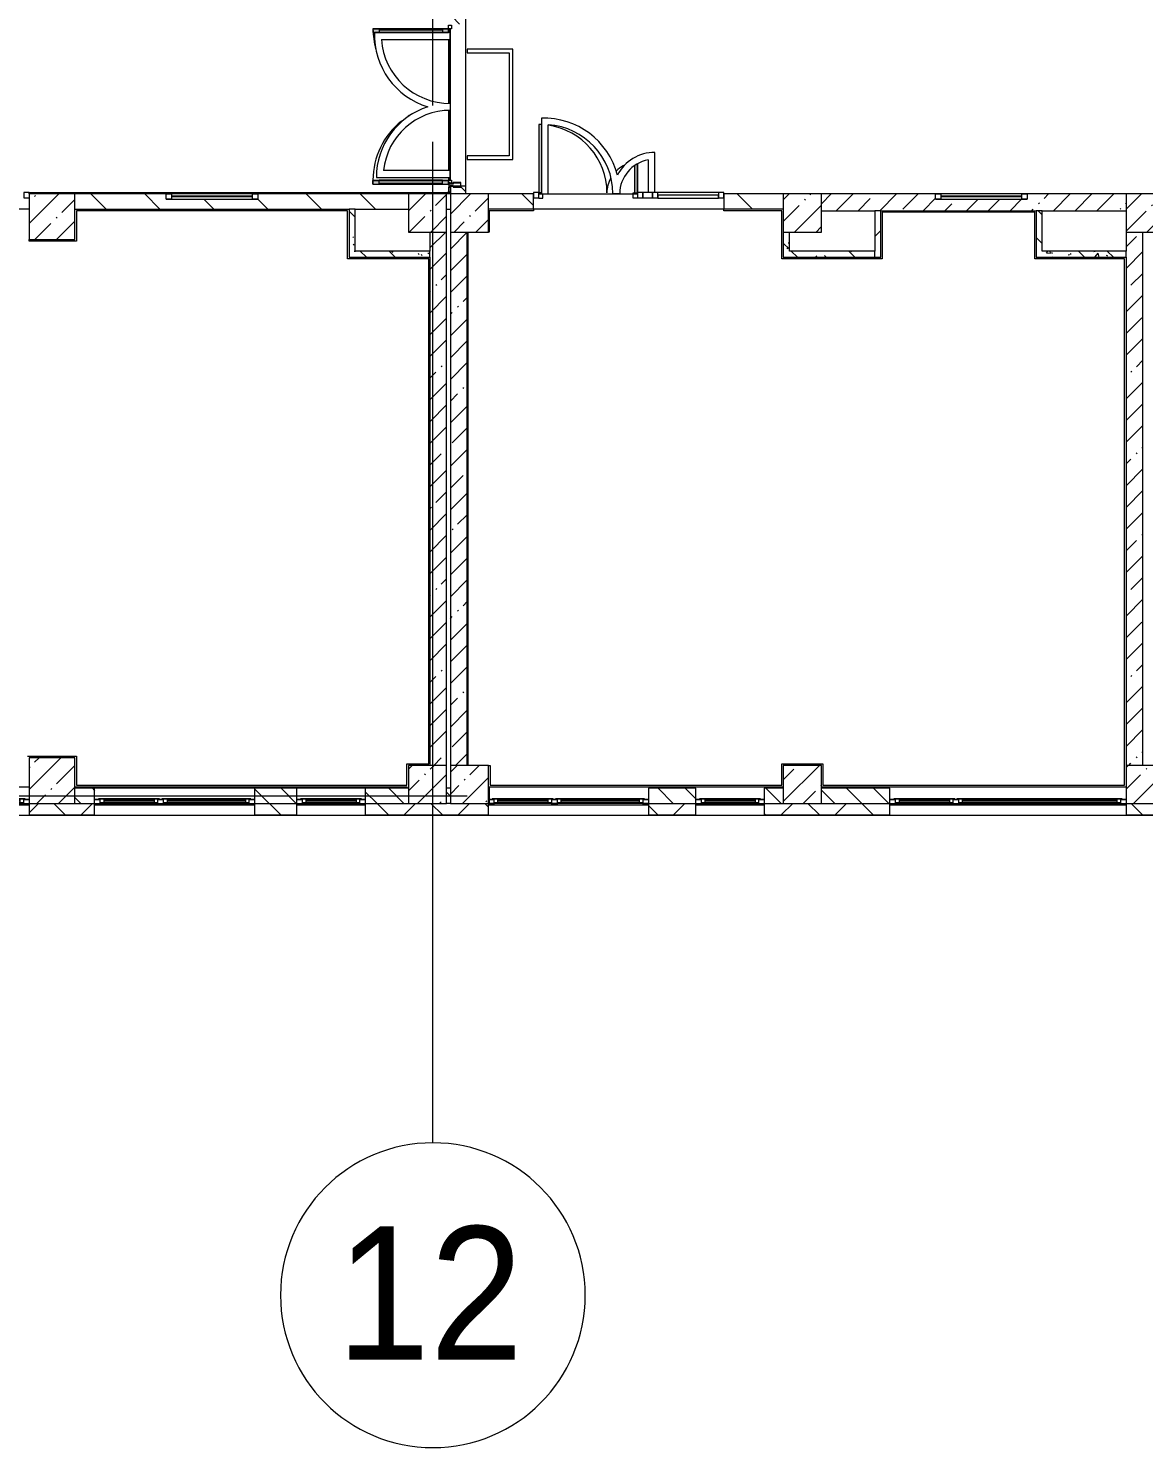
# Model space of a CAD drawing. Header units: millimetres. Extents: x 81382 to 274816, y -8553 to 29000.
# Drawn here: x 180806 to 195446, y -8553 to 10073 of the extents above; entities that cross this region are included whole.
import ezdxf

# ---------------------------------------------------------------- set-up
doc = ezdxf.new("R2010")
doc.units = ezdxf.units.MM
doc.linetypes.add('Осевая', pattern=[3175, 635, -476.25, 1587.5, -476.25])
for name, color, linetype, lineweight, true_color in [('A-DETL-GENF-3', 7, 'Continuous', 5, 0xaaaaaa), ('A-DETL-GENF-4', 7, 'Continuous', 5, 0xe2e2e2), ('A-DOOR-5', 7, 'Continuous', 5, 0xe2e2e2), ('A-DOOR-6', 7, 'Continuous', 5, 0xaaaaaa), ('A-FLOR-2', 7, 'Continuous', 5, 0xaaaaaa), ('I-WALL-4', 7, 'Continuous', 5, 0x787878)]:
    doc.layers.add(name, color=color, linetype=linetype, lineweight=lineweight, true_color=true_color)
for name, color, linetype, lineweight in [('A-GLAZ-3', 7, 'Continuous', 5), ('A-GLAZ-CURT-2', 7, 'Continuous', 5), ('A-GLAZ-CWMG-2', 7, 'Continuous', 5), ('A-WALL', 7, 'Continuous', 9), ('A-WALL-2', 7, 'Continuous', 5), ('I-WALL-2', 7, 'Continuous', 5), ('S-COLS-1', 7, 'Continuous', 5), ('Оси', 7, 'Continuous', 9), ('Оси-1', 7, 'Continuous', 20), ('Оси-2', 7, 'Осевая', 9)]:
    doc.layers.add(name, color=color, linetype=linetype, lineweight=lineweight)
doc.styles.add('Arial_1', font='arial.ttf', dxfattribs={"width": 0.9, "height": 1750})
pattern_1 = [(45, (147806.5, 0), (-285.123, 285.123), []), (45, (148091.6, 0), (-285.123, 285.123), [504.031, -100.806, 16.764, -84.042])]
pattern_2 = [(135, (147806.5, 0), (-377.171, -377.171), [533.4, -88.9, 17.78, -88.9]), (135, (147806.5, 376.94), (-377.171, -377.171), []), (50, (147806.5, 0), (637.6445, -55.7866), [66.675, -733.425]), (355, (147806.5, 0), (-123.349, 668.699), [53.34, -586.74]), (100.451, (147859.6, -4.65), (514.299, 612.908), [56.665, -623.315]), (46.184, (147806.5, 177.8), (948.776, -147.15), [100.012, -1100.137]), (96.636, (147885.6, 165.5), (830.909, 865.997), [84.998, -934.973]), (351.184, (147806.5, 177.8), (830.918, 865.988), [80.01, -880.11]), (21, (147895.4, 133.35), (530.6506, -357.928), [66.675, -733.425]), (326, (147895.4, 133.35), (216.308, 644.6585), [53.34, -586.74]), (71.451, (147939.6, 103.5), (746.9596, 286.724), [56.665, -623.315]), (37.5, (147806.5, 0), (10.8105, 295.9426), [16.764, -562.864, 16.764, -578.866, -588.962]), (37.5, (147806.5, 0), (10.8105, 295.9426), [-1175.258, 16.764, -572.198]), (7.5, (147806.5, 0), (233.8692, 350.6318), [16.764, -322.834, 16.764, -549.529, -224.472]), (7.5, (147806.5, 0), (233.8692, 350.6318), [-905.891, 16.764, -207.708]), (327.5, (147608.24, 0), (474.5678, -20.0513), [16.764, -205.486, 16.764, -676.656, -920.115]), (327.5, (147608.24, 0), (474.5678, -20.0513), [-915.67, 16.764, -903.351]), (317.5, (147519.34, 0), (518.452, 88.9934), [16.764, -272.161, 16.764, -443.738, -653.415]), (317.5, (147519.34, 0), (518.452, 88.9934), [-749.427, 16.764, -636.651])]
pattern_3 = [(135, (147806.5, 0), (-353.5534, -353.5534), [])]

# ---------------------------------------------------------------- blocks, each defined once
blk = doc.blocks.new('BSC_Колонна _Прямоугольная - 500х500-23286270-3_6_3_птичка')
at = {"layer": 'S-COLS-1'}
h = blk.add_hatch(dxfattribs=at)
h.set_pattern_fill('FP_42', color=256, style=0, pattern_type=2)
h.set_pattern_definition([(45, (-38790, -7650), (-285.123, 285.123), []), (45, (-38504.88, -7650), (-285.123, 285.123), [504.031, -100.806, 16.764, -84.042])])
h.paths.add_polyline_path([(-250, -250), (250, -250), (250, 250), (-250, 250), (-250, 143)])
for p, q in [((250, 250), (-250, 250)), ((-250, 250), (-250, -250)), ((250, -250), (250, 250)), ((-250, -250), (250, -250))]:
    blk.add_line(p, q, dxfattribs=at)
blk = doc.blocks.new('BSC_Колонна _Прямоугольная - 500х500-V15-3_6_3_птичка')
at = {"layer": 'S-COLS-1'}
h = blk.add_hatch(dxfattribs=at)
h.set_pattern_fill('FP_43', color=256, style=0, pattern_type=2)
h.set_pattern_definition([(45, (-43160, -7650), (-285.123, 285.123), []), (45, (-42874.88, -7650), (-285.123, 285.123), [504.031, -100.806, 16.764, -84.042])])
h.paths.add_polyline_path([(-250, -250), (250, -250), (250, 250), (-250, 250)])
for p, q in [((250, 250), (-250, 250)), ((-250, 250), (-250, -250)), ((250, -250), (250, 250)), ((-250, -250), (250, -250))]:
    blk.add_line(p, q, dxfattribs=at)
blk = doc.blocks.new('BSC_Колонна _Прямоугольная - 500х500-V16-3_6_3_птичка')
at = {"layer": 'S-COLS-1'}
h = blk.add_hatch(dxfattribs=at)
h.set_pattern_fill('FP_44', color=256, style=0, pattern_type=2)
h.set_pattern_definition([(45, (-47660, -7650), (-285.123, 285.123), []), (45, (-47374.88, -7650), (-285.123, 285.123), [504.031, -100.806, 16.764, -84.042])])
h.paths.add_polyline_path([(-250, -250), (250, -250), (250, 250), (-250, 250)])
for p, q in [((250, 250), (-250, 250)), ((-250, 250), (-250, -250)), ((250, -250), (250, 250)), ((-250, -250), (250, -250))]:
    blk.add_line(p, q, dxfattribs=at)
blk = doc.blocks.new('BSC_Колонна _Прямоугольная - 500х500-V21-3_6_3_птичка')
at = {"layer": 'S-COLS-1'}
h = blk.add_hatch(dxfattribs=at)
h.set_pattern_fill('FP_49', color=256, style=0, pattern_type=2)
h.set_pattern_definition([(45, (-38790, -150), (-285.123, 285.123), []), (45, (-38504.88, -150), (-285.123, 285.123), [504.031, -100.806, 16.764, -84.042])])
h.paths.add_polyline_path([(-250, -250), (250, -250), (250, 250), (-250, 250), (-250, -10)])
for p, q in [((250, 250), (-250, 250)), ((-250, 250), (-250, -250)), ((250, -250), (250, 250)), ((-250, -250), (250, -250))]:
    blk.add_line(p, q, dxfattribs=at)
blk = doc.blocks.new('BSC_Колонна _Прямоугольная - 500х500-V22-3_6_3_птичка')
at = {"layer": 'S-COLS-1'}
h = blk.add_hatch(dxfattribs=at)
h.set_pattern_fill('FP_50', color=256, style=0, pattern_type=2)
h.set_pattern_definition([(45, (-43160, -150), (-285.123, 285.123), []), (45, (-42874.88, -150), (-285.123, 285.123), [504.031, -100.806, 16.764, -84.042])])
h.paths.add_polyline_path([(-250, -250), (250, -250), (250, 250), (-250, 250), (-250, -10)])
for p, q in [((250, 250), (-250, 250)), ((-250, 250), (-250, -250)), ((250, -250), (250, 250)), ((-250, -250), (250, -250))]:
    blk.add_line(p, q, dxfattribs=at)
blk = doc.blocks.new('BSC_Колонна _Прямоугольная - 500х500-V23-3_6_3_птичка')
at = {"layer": 'S-COLS-1'}
h = blk.add_hatch(dxfattribs=at)
h.set_pattern_fill('FP_51', color=256, style=0, pattern_type=2)
h.set_pattern_definition([(45, (-47660, -150), (-285.123, 285.123), []), (45, (-47374.88, -150), (-285.123, 285.123), [504.031, -100.806, 16.764, -84.042])])
h.paths.add_polyline_path([(-250, -250), (250, -250), (250, 250), (-250, 250), (-250, -10)])
for p, q in [((250, 250), (-250, 250)), ((-250, 250), (-250, -250)), ((250, -250), (250, 250)), ((-250, -250), (250, -250))]:
    blk.add_line(p, q, dxfattribs=at)
blk = doc.blocks.new('BSC_Колонна _Прямоугольная - 600х600-V39-3_6_3_птичка')
at = {"layer": 'S-COLS-1'}
h = blk.add_hatch(dxfattribs=at)
h.set_pattern_fill('FP_74', color=256, style=0, pattern_type=2)
h.set_pattern_definition([(45, (-33310, -7600), (-285.123, 285.123), []), (45, (-33024.88, -7600), (-285.123, 285.123), [504.031, -100.806, 16.764, -84.042])])
h.paths.add_polyline_path([(-300, -300), (300, -300), (300, 300), (-300, 300), (-300, 193)])
for p, q in [((300, 300), (-300, 300)), ((-300, 300), (-300, -300)), ((300, -300), (300, 300)), ((-300, -300), (300, -300))]:
    blk.add_line(p, q, dxfattribs=at)
blk = doc.blocks.new('BSC_Колонна _Прямоугольная - 600х600-V40-3_6_3_птичка')
at = {"layer": 'S-COLS-1'}
h = blk.add_hatch(dxfattribs=at)
h.set_pattern_fill('FP_75', color=256, style=0, pattern_type=2)
h.set_pattern_definition([(45, (-33310, -200), (-285.123, 285.123), []), (45, (-33024.88, -200), (-285.123, 285.123), [504.031, -100.806, 16.764, -84.042])])
h.paths.add_polyline_path([(-300, -300), (300, -300), (300, 300), (-300, 300), (-300, -60)])
for p, q in [((300, 300), (-300, 300)), ((-300, 300), (-300, -300)), ((300, -300), (300, 300)), ((-300, -300), (300, -300))]:
    blk.add_line(p, q, dxfattribs=at)
blk = doc.blocks.new('120_Окно_СКБ_2Ст - 120_Окно_СКБ_2Ст 2100х2400 _мал створка справа_-22446225-3_6_3_птичка')
at = {"layer": 'A-GLAZ-3'}
for p, q in [((-1050, -127), (-1050, -57)), ((-1050, -57), (-980, -57)), ((1050, -57), (-1050, -57)), ((-980, -127), (-1050, -127)), ((-1050, -127), (-1000, -127)), ((-980, -127), (-1000, -127)), ((-1000, -127), (-1000, -137)), ((-1000, -137), (170, -137)), ((170, -137), (-1000, -137)), ((-980, -57), (-980, -127)), ((150, -87), (-980, -87)), ((-980, -87), (-980, -127)), ((-930, -137), (-930, -87)), ((-930, -107), (100, -107)), ((100, -117), (-930, -117)), ((100, -137), (100, -87)), ((150, -127), (150, -57)), ((150, -57), (220, -57)), ((150, -127), (150, -87)), ((220, -127), (150, -127)), ((170, -127), (150, -127)), ((170, -127), (200, -127)), ((170, -137), (170, -127)), ((220, -127), (200, -127)), ((200, -127), (200, -137)), ((200, -137), (1000, -137)), ((1000, -137), (200, -137)), ((220, -57), (220, -127)), ((980, -87), (220, -87)), ((220, -87), (220, -127)), ((270, -137), (270, -87)), ((270, -107), (930, -107)), ((930, -117), (270, -117)), ((930, -137), (930, -87)), ((980, -127), (980, -57)), ((980, -57), (1050, -57)), ((980, -127), (980, -87)), ((1050, -127), (980, -127)), ((1000, -127), (980, -127)), ((1000, -127), (1050, -127)), ((1000, -137), (1000, -127)), ((1050, -57), (1050, -127))]:
    blk.add_line(p, q, dxfattribs=at)
blk = doc.blocks.new('120_Окно_СКБ_1Ст - 120_Окно_СКБ_1Ст 900х2500_h_-22445987-3_6_3_птичка')
at = {"layer": 'A-GLAZ-3'}
for p, q in [((-450, -127), (-450, -57)), ((-450, -57), (-380, -57)), ((450, -57), (-450, -57)), ((-380, -127), (-450, -127)), ((-450, -127), (-400, -127)), ((-380, -127), (-400, -127)), ((-400, -127), (-400, -137)), ((-400, -137), (400, -137)), ((400, -137), (-400, -137)), ((-380, -57), (-380, -127)), ((380, -87), (-380, -87)), ((-380, -87), (-380, -127)), ((-330, -137), (-330, -87)), ((-330, -107), (330, -107)), ((330, -117), (-330, -117)), ((330, -137), (330, -87)), ((380, -127), (380, -57)), ((380, -57), (450, -57)), ((380, -127), (380, -87)), ((450, -127), (380, -127)), ((400, -127), (380, -127)), ((400, -127), (450, -127)), ((400, -137), (400, -127)), ((450, -57), (450, -127))]:
    blk.add_line(p, q, dxfattribs=at)
blk = doc.blocks.new('120_Окно_СКБ_2Ст - 120_Окно_СКБ_2Ст 3100х2500 _мал_створка слева_ 2-V44-3_6_3_птичка')
at = {"layer": 'A-GLAZ-3'}
for p, q in [((-1550, -127), (-1550, -57)), ((-1550, -57), (-1480, -57)), ((1550, -57), (-1550, -57)), ((-1480, -127), (-1550, -127)), ((-1550, -127), (-1500, -127)), ((-1480, -127), (-1500, -127)), ((-1500, -127), (-1500, -137)), ((-1500, -137), (670, -137)), ((670, -137), (-1500, -137)), ((-1480, -57), (-1480, -127)), ((650, -87), (-1480, -87)), ((-1480, -87), (-1480, -127)), ((-1430, -137), (-1430, -87)), ((-1430, -107), (600, -107)), ((600, -117), (-1430, -117)), ((600, -137), (600, -87)), ((650, -127), (650, -57)), ((650, -57), (720, -57)), ((650, -127), (650, -87)), ((720, -127), (650, -127)), ((670, -127), (650, -127)), ((670, -127), (700, -127)), ((670, -137), (670, -127)), ((720, -127), (700, -127)), ((700, -127), (700, -137)), ((700, -137), (1500, -137)), ((1500, -137), (700, -137)), ((720, -57), (720, -127)), ((1480, -87), (720, -87)), ((720, -87), (720, -127)), ((770, -137), (770, -87)), ((770, -107), (1430, -107)), ((1430, -117), (770, -117)), ((1430, -137), (1430, -87)), ((1480, -127), (1480, -57)), ((1480, -57), (1550, -57)), ((1480, -127), (1480, -87)), ((1550, -127), (1480, -127)), ((1500, -127), (1480, -127)), ((1500, -127), (1550, -127)), ((1500, -137), (1500, -127)), ((1550, -57), (1550, -127))]:
    blk.add_line(p, q, dxfattribs=at)
blk = doc.blocks.new('120_Окно_СКБ_2Ст - 120_Окно_СКБ_2Ст 2100х2400 _мал створка справа_-V45-3_6_3_птичка')
at = {"layer": 'A-GLAZ-3'}
for p, q in [((-1050, -127), (-1050, -57)), ((-1050, -57), (-980, -57)), ((1050, -57), (-1050, -57)), ((-980, -127), (-1050, -127)), ((-1050, -127), (-1000, -127)), ((-980, -127), (-1000, -127)), ((-1000, -127), (-1000, -137)), ((-1000, -137), (170, -137)), ((170, -137), (-1000, -137)), ((-980, -57), (-980, -127)), ((150, -87), (-980, -87)), ((-980, -87), (-980, -127)), ((-930, -137), (-930, -87)), ((-930, -107), (100, -107)), ((100, -117), (-930, -117)), ((100, -137), (100, -87)), ((150, -127), (150, -57)), ((150, -57), (220, -57)), ((150, -127), (150, -87)), ((220, -127), (150, -127)), ((170, -127), (150, -127)), ((170, -127), (200, -127)), ((170, -137), (170, -127)), ((220, -127), (200, -127)), ((200, -127), (200, -137)), ((200, -137), (1000, -137)), ((1000, -137), (200, -137)), ((220, -57), (220, -127)), ((980, -87), (220, -87)), ((220, -87), (220, -127)), ((270, -137), (270, -87)), ((270, -107), (930, -107)), ((930, -117), (270, -117)), ((930, -137), (930, -87)), ((980, -127), (980, -57)), ((980, -57), (1050, -57)), ((980, -127), (980, -87)), ((1050, -127), (980, -127)), ((1000, -127), (980, -127)), ((1000, -127), (1050, -127)), ((1000, -137), (1000, -127)), ((1050, -57), (1050, -127))]:
    blk.add_line(p, q, dxfattribs=at)
blk = doc.blocks.new('BSC_Колонна _Прямоугольная - 500х500-V72-3_6_3_птичка')
at = {"layer": 'S-COLS-1'}
h = blk.add_hatch(dxfattribs=at)
h.set_pattern_fill('FP_97', color=256, style=0, pattern_type=2)
h.set_pattern_definition([(45, (-38240, -150), (-285.123, 285.123), []), (45, (-37954.88, -150), (-285.123, 285.123), [504.031, -100.806, 16.764, -84.042])])
h.paths.add_polyline_path([(-250, -250), (250, -250), (250, 250), (-250, 250), (-250, -10)])
for p, q in [((250, 250), (-250, 250)), ((-250, 250), (-250, -250)), ((250, -250), (250, 250)), ((-250, -250), (250, -250))]:
    blk.add_line(p, q, dxfattribs=at)
blk = doc.blocks.new('BSC_Колонна _Прямоугольная - 500х500-V73-3_6_3_птичка')
at = {"layer": 'S-COLS-1'}
h = blk.add_hatch(dxfattribs=at)
h.set_pattern_fill('FP_98', color=256, style=0, pattern_type=2)
h.set_pattern_definition([(45, (-38240, -7650), (-285.123, 285.123), []), (45, (-37954.88, -7650), (-285.123, 285.123), [504.031, -100.806, 16.764, -84.042])])
h.paths.add_polyline_path([(-250, -250), (250, -250), (250, 250), (-250, 250), (-250, 143)])
for p, q in [((250, 250), (-250, 250)), ((-250, 250), (-250, -250)), ((250, -250), (250, 250)), ((-250, -250), (250, -250))]:
    blk.add_line(p, q, dxfattribs=at)
blk = doc.blocks.new('120_Окно_СКБ_1Ст - 120_Окно_СКБ_1Ст 400х1200 EI30-24228909-3_6_3_птичка')
at = {"layer": 'A-GLAZ-3'}
for p, q in [((-600, 30), (-600, 100)), ((-600, 100), (-530, 100)), ((600, 100), (-600, 100)), ((-530, 30), (-600, 30)), ((-600, 30), (600, 30)), ((-530, 100), (-530, 30)), ((530, 70), (-530, 70)), ((530, 60), (-530, 60)), ((530, 30), (530, 100)), ((530, 100), (600, 100)), ((600, 30), (530, 30)), ((600, 100), (600, 30))]:
    blk.add_line(p, q, dxfattribs=at)
blk = doc.blocks.new('Прямоугольный импост - 50 x 70 мм-31700031-3_6_3_птичка')
at = {"layer": 'A-GLAZ-CWMG-2'}
for p, q in [((-70, 35), (0, 35)), ((-70, -35), (-70, 35)), ((0, -35), (-70, -35)), ((0, -15), (0, -35))]:
    blk.add_line(p, q, dxfattribs=at)
blk = doc.blocks.new('Прямоугольный импост - 50 x 70 мм-V171-3_6_3_птичка')
at = {"layer": 'A-GLAZ-CWMG-2'}
for p, q in [((-70, 35), (0, 35)), ((-70, -35), (-70, 35)), ((0, 35), (0, -35)), ((0, -35), (-70, -35))]:
    blk.add_line(p, q, dxfattribs=at)
blk = doc.blocks.new('Дверь_Витражная_остекление_ - ДВН_ДАО_Главный вход_1200 в свету-V174-3_6_3_птичка')
at = {"layer": 'A-DOOR-5'}
for points in [[(-647, 30), (-613, 35), (-613, 925), (-647, 922), (-647, 35)], [(607, 30), (647, 35), (647, 410), (607, 378), (607, 35)]]:
    blk.add_hatch(color=256, dxfattribs=at).paths.add_polyline_path(points)
at = {"layer": 'A-DETL-GENF-3'}
for p, q in [((-613, 925), (-647, 925)), ((-647, 925), (-647, 35)), ((607, 385), (607, 30)), ((647, 35), (647, 410)), ((-647, 30), (-613, 30)), ((-613, 30), (-647, 30)), ((-592, -40), (-592, 15)), ((592, -40), (592, 30)), ((592, 30), (647, 30)), ((607, 30), (647, 30)), ((-647, -40), (-592, -40)), ((647, -40), (592, -40))]:
    blk.add_line(p, q, dxfattribs=at)
at = {"layer": 'A-DOOR-6'}
for p, q in [((-647, 925), (-647, 35)), ((647, 410), (647, 35))]:
    blk.add_line(p, q, dxfattribs=at)
for centre, radius, start, end in [((-647, 30), 895, 87.7864, 90), ((-647, 30), 895, 360, 81.929), ((647, 30), 400, 117.1206, 134.5389), ((647, 30), 400, 151.213, 180)]:
    blk.add_arc(centre, radius, start, end, dxfattribs=at)
blk = doc.blocks.new('Системная панель - Стемалит - 40мм-32257327-3_6_3_птичка')
at = {"layer": 'A-GLAZ-CURT-2'}
for p, q in [((65, 35), (-65, 35)), ((-65, 35), (-65, -35)), ((65, -35), (65, 35)), ((-65, -35), (65, -35))]:
    blk.add_line(p, q, dxfattribs=at)
blk = doc.blocks.new('Прямоугольный импост - 50 x 70 мм-31687886-3_6_3_птичка')
at = {"layer": 'A-GLAZ-CWMG-2'}
for p, q in [((-35, 35), (35, 35)), ((-35, -35), (-35, 35)), ((35, 35), (35, -35)), ((35, -35), (-35, -35))]:
    blk.add_line(p, q, dxfattribs=at)
blk = doc.blocks.new('Прямоугольный импост - 50 x 70 мм-31701779-3_6_3_птичка')
at = {"layer": 'A-GLAZ-CWMG-2'}
for p, q in [((0, 35), (-70, 35)), ((-70, 35), (-70, -35)), ((0, -35), (0, 35)), ((-70, -35), (0, -35))]:
    blk.add_line(p, q, dxfattribs=at)
blk = doc.blocks.new('Системная панель - Стекло - 40мм-V175-3_6_3_птичка')
at = {"layer": 'A-GLAZ-CURT-2'}
for p, q in [((397.5, 0), (-397.5, 0)), ((-397.5, 0), (-397.5, -40)), ((397.5, -40), (397.5, 0)), ((-397.5, -40), (397.5, -40))]:
    blk.add_line(p, q, dxfattribs=at)
blk = doc.blocks.new('Прямоугольный импост - 50 x 70 мм-31702100-3_6_3_птичка')
at = {"layer": 'A-GLAZ-CWMG-2'}
for p, q in [((-35, 35), (35, 35)), ((-35, -35), (-35, 35)), ((35, 35), (35, -35)), ((35, -35), (-35, -35))]:
    blk.add_line(p, q, dxfattribs=at)
blk = doc.blocks.new('Прямоугольный импост - 50 x 70 мм-31720914-3_6_3_птичка')
at = {"layer": 'A-GLAZ-CWMG-2'}
blk.add_line((32940, 7920), (32145, 7920), dxfattribs=at)
blk = doc.blocks.new('Прямоугольный импост - Импост структурный с накладкой - 160мм Темный-31239214-3_6_3_птичка')
at = {"layer": 'A-GLAZ-CWMG-2'}
for p, q in [((-50, 0), (-50, 17)), ((-50, 17), (0, 17)), ((-40, 0), (-50, 0)), ((-40, -40), (-40, 0)), ((0, 0), (-10, 0)), ((-10, 0), (-10, -40)), ((0, 17), (0, 0)), ((-50, -140), (-50, -40)), ((-50, -40), (-40, -40)), ((0, -140), (-50, -140)), ((-10, -40), (0, -40)), ((0, -40), (0, -140))]:
    blk.add_line(p, q, dxfattribs=at)
blk = doc.blocks.new('Дверь_Витражная_остекление_ - ДВН_ДАО_Главный вход_1800 в свету 5-32258809-3_6_3_птичка')
at = {"layer": 'A-DETL-GENF-4'}
for points in [[(-947.5, -56), (-947.5, -20), (-992.5, -20), (-992.5, -1012.5), (-947.5, -1012.5), (-947.5, -225)], [(1042.5, -1012.5), (1042.5, -20), (997.5, -20), (997.5, -1012.5)]]:
    blk.add_hatch(color=256, dxfattribs=at).paths.add_polyline_path(points)
at = {"layer": 'A-DETL-GENF-3'}
for p, q in [((-947.5, -20), (-992.5, -20)), ((-992.5, -1012.5), (-992.5, -20)), ((-947.5, -20), (-992.5, -20)), ((-992.5, -20), (-992.5, -1012.5)), ((-992.5, -100), (-947.5, -100)), ((-982.5, -932.5), (-982.5, -100)), ((-947.5, -1012.5), (-947.5, -20)), ((-947.5, -1012.5), (-947.5, -20)), ((988.5, -932.5), (988.5, -100)), ((997.5, -1012.5), (997.5, -20)), ((997.5, -20), (997.5, -1012.5)), ((1042.5, -100), (997.5, -100)), ((1032.5, -932.5), (1032.5, -100)), ((1042.5, -1012.5), (1042.5, -20)), ((1042.5, -1012.5), (1042.5, -20)), ((-992.5, -932.5), (-947.5, -932.5)), ((-992.5, -1012.5), (-947.5, -1012.5)), ((-992.5, -1012.5), (-947.5, -1012.5)), ((1042.5, -932.5), (997.5, -932.5)), ((1042.5, -1012.5), (997.5, -1012.5)), ((997.5, -1012.5), (1042.5, -1012.5))]:
    blk.add_line(p, q, dxfattribs=at)
at = {"layer": 'A-DOOR-6'}
for p, q in [((-1042.5, 20), (-992.5, 20)), ((-1042.5, -20), (-1042.5, 20)), ((-992.5, 20), (-992.5, -20)), ((992.5, 20), (1042.5, 20)), ((992.5, -20), (992.5, 20)), ((1042.5, 20), (1042.5, -20)), ((-992.5, -20), (-1042.5, -20)), ((-992.5, -1012.5), (-992.5, -20)), ((992.5, -1012.5), (992.5, -20)), ((1042.5, -20), (992.5, -20))]:
    blk.add_line(p, q, dxfattribs=at)
for centre, start, end in [((992.5, -20), 208.98841, 212.15997), ((992.5, -20), 218.4779, 270), ((-992.5, -20), 270, 285.59895)]:
    blk.add_arc(centre, 992.5, start, end, dxfattribs=at)
blk = doc.blocks.new('Прямоугольный импост - Импост структурный с накладкой - 160мм Темный-31915521-3_6_3_птичка')
at = {"layer": 'A-GLAZ-CWMG-2'}
for p, q in [((-25, 0), (-25, 17)), ((-25, 17), (25, 17)), ((-15, 0), (-25, 0)), ((-15, -40), (-15, 0)), ((25, 0), (15, 0)), ((15, 0), (15, -40)), ((25, 17), (25, 0)), ((-25, -140), (-25, -40)), ((-25, -40), (-15, -40)), ((25, -140), (-25, -140)), ((15, -40), (25, -40)), ((25, -40), (25, -140))]:
    blk.add_line(p, q, dxfattribs=at)
blk = doc.blocks.new('120_Окно_СКБ_1Ст - 120_Окно_СКБ_1Ст 400х1200 EI30-24228621-3_6_3_птичка')
at = {"layer": 'A-GLAZ-3'}
for p, q in [((-600, 40), (-600, 110)), ((-600, 110), (-530, 110)), ((600, 110), (-600, 110)), ((-530, 40), (-600, 40)), ((-600, 40), (600, 40)), ((-530, 110), (-530, 40)), ((530, 80), (-530, 80)), ((530, 70), (-530, 70)), ((530, 40), (530, 110)), ((530, 110), (600, 110)), ((600, 40), (530, 40)), ((600, 110), (600, 40))]:
    blk.add_line(p, q, dxfattribs=at)
blk = doc.blocks.new('Ось сетки - D8-29747960-3_6_3_птичка')
at = {"layer": 'Оси-1'}
for start, end in [(360, 180), (180, 360)]:
    blk.add_arc((0, 0), 4, start, end, dxfattribs=at)

msp = doc.modelspace()

# ---------------------------------------------------------------- hatches: boundary and pattern name
at = {"layer": 'A-WALL-2'}
h = msp.add_hatch(dxfattribs=at)
h.set_pattern_fill('FP_65', color=256, style=0, pattern_type=2)
h.set_pattern_definition([(135, (147806.5, 0), (-176.7767, -176.7767), [])])
h.paths.add_polyline_path([(212966.5, -100), (213216.5, -100), (213216.5, 100), (212966.5, 100)])
h.paths.add_polyline_path([(203316.5, -100), (203316.5, 100), (202566.5, 100), (202566.5, -100)])
h.paths.add_polyline_path([(204716.5, -100), (205616.5, -100), (205616.5, 100), (204716.5, 100), (204716.5, -52.2)])
h.paths.add_polyline_path([(212066.5, -100), (212066.5, 100), (211516.5, 100), (211516.5, -100)])
h.paths.add_polyline_path([(209216.5, -100), (209416.5, -100), (209416.5, 100), (209216.5, 100), (209216.5, 42.9)])
h.paths.add_polyline_path([(190466.5, -100), (190716.5, -100), (190716.5, 100), (190466.5, 100)])
h.paths.add_polyline_path([(195966.5, -100), (195966.5, 100), (195716.5, 100), (195716.5, -100)])
h.paths.add_polyline_path([(198816.5, -100), (198816.5, 100), (198066.5, 100), (198066.5, -100)])
h.paths.add_polyline_path([(200216.5, -100), (200466.5, -100), (200466.5, 100), (200216.5, 100), (200216.5, 33.3)])
h.paths.add_polyline_path([(192116.5, -100), (192116.5, 100), (191216.5, 100), (191216.5, -100)])
h.paths.add_polyline_path([(189566.5, -100), (189566.5, 100), (188946.5, 100), (188946.5, -100)])
h.paths.add_polyline_path([(181540.8, -100), (181676.5, -100), (181676.5, 100), (181416.5, 100), (181416.5, -100)])
h.paths.add_polyline_path([(185796.5, -100), (185796.5, 100), (185229.5, 100), (185229.5, -100)])
h.paths.add_polyline_path([(183776.5, -100), (184329.5, -100), (184329.5, 100), (183776.5, 100)])
h.paths.add_polyline_path([(186346.5, -100), (186346.5, 100), (186296.5, 100), (186296.5, -100)])
h.paths.add_polyline_path([(177616.2, -100), (177789.3, -100), (177789.3, 100), (177616.2, 100), (177616.2, 55.2)])
h.paths.add_polyline_path([(178689.3, -100), (179916.5, -100), (179916.5, 100), (178689.3, 100)])
h.paths.add_polyline_path([(173966.5, -100), (174216.2, -100), (174216.2, 100), (173966.5, 100), (173966.5, -63.8)])
h.paths.add_polyline_path([(173366.5, -100), (173366.5, 100), (172616.5, 100), (172616.5, -100), (173302.9, -100)])
h.paths.add_polyline_path([(170316.5, -100), (170516.5, -100), (170516.5, 100), (170316.5, 100), (170316.5, 63.6)])
h.paths.add_polyline_path([(169716.5, -100), (169716.5, 100), (169416.5, 100), (169416.5, -100)])
h.paths.add_polyline_path([(168516.5, -100), (168516.5, 100), (167166.5, 100), (167166.5, -100), (167810.9, -100)])
h.paths.add_polyline_path([(164316.5, -100), (165066.5, -100), (165064.9, 100), (164316.5, 100)])
h.paths.add_polyline_path([(163416.5, -100), (163416.5, 100), (162666.5, 100), (162666.5, -100), (163234.2, -100)])
h.paths.add_polyline_path([(154636.5, -100), (155466.5, -100), (155466.5, 100), (154636.5, 100)])
h.paths.add_polyline_path([(158916.5, -100), (158916.5, 100), (158166.2, 100), (158166.2, -100)])
h.paths.add_polyline_path([(159816.5, -100), (159966.5, -100), (159966.5, 100), (159816.5, 100)])
h = msp.add_hatch(dxfattribs=at)
h.set_pattern_fill('FP_67', color=256, style=0, pattern_type=2)
h.set_pattern_definition([(45, (147806.5, 0), (-353.5534, 353.5534), []), (135, (147806.5, 0), (-353.5534, -353.5534), [])])
h.paths.add_polyline_path([(203316.5, -250), (203316.5, -100), (202566.5, -100), (202566.5, -250)])
h.paths.add_polyline_path([(204433.6, -250), (204433.6, -100), (204216.5, -100), (204216.5, -250), (204424.2, -250)])
h.paths.add_polyline_path([(191216.5, -250), (192116.5, -250), (192116.5, -100), (190466.5, -100), (190466.5, -250), (190716.5, -250)])
h.paths.add_polyline_path([(188946.5, -250), (189566.5, -250), (189566.5, -100), (188946.5, -100)])
h.paths.add_polyline_path([(195216.5, -250), (195966.5, -250), (195966.5, -100), (195216.5, -100)])
h.paths.add_polyline_path([(200466.5, -250), (200466.5, -100), (199716.5, -100), (199716.5, -250), (199847.5, -250)])
h.paths.add_polyline_path([(198816.5, -250), (198816.5, -100), (198066.5, -100), (198066.5, -250)])
h.paths.add_polyline_path([(184286.8, -250), (184329.5, -250), (184329.5, -100), (183776.5, -100), (183776.5, -250)])
h.paths.add_polyline_path([(185229.5, -250), (186846.5, -250), (186846.5, -100), (185229.5, -100)])
h.paths.add_polyline_path([(181540.8, -250), (181676.5, -250), (181676.5, -100), (180816.5, -100), (180816.5, -250), (181083.2, -250)])
h.paths.add_polyline_path([(178689.3, -250), (179916.5, -250), (179916.5, -100), (178689.3, -100)])
h.paths.add_polyline_path([(177616.2, -250), (177789.3, -250), (177789.3, -100), (177016.2, -100), (177016.2, -250)])
h.paths.add_polyline_path([(169416.5, -250), (170516.5, -250), (170516.5, -100), (169416.5, -100)])
h.paths.add_polyline_path([(173302.9, -250), (174216.2, -250), (174216.2, -100), (172616.5, -100), (172616.5, -250)])
h.paths.add_polyline_path([(162666.5, -250), (163416.5, -250), (163416.5, -100), (162666.5, -100)])
h.paths.add_polyline_path([(164316.5, -250), (165066.5, -250), (165064.9, -100), (164316.5, -100)])
h.paths.add_polyline_path([(168516.5, -250), (168516.5, -100), (167166.5, -100), (167166.5, -250), (167810.9, -250)])
h.paths.add_polyline_path([(151334.9, -250), (151536.5, -250), (151536.5, -100), (147546.5, -100), (147546.5, -250), (150419.5, -250)])
h.paths.add_polyline_path([(158166.2, -250), (158916.5, -250), (158916.5, -100), (158166.2, -100)])
h.paths.add_polyline_path([(154636.5, -250), (156066.2, -250), (156066.2, -100), (154636.5, -100)])
h.paths.add_polyline_path([(160566.5, -250), (160566.5, -100), (159816.5, -100), (159816.5, -250), (160488.2, -250)])
at = {"layer": 'I-WALL-2'}
h = msp.add_hatch(dxfattribs=at)
h.set_pattern_fill('FP_66', color=256, style=0, pattern_type=2)
h.set_pattern_definition(pattern_3)
h.paths.add_polyline_path([(186346.5, 7900), (186546.5, 7900), (186546.5, 8000), (186346.5, 8000)])
h.paths.add_polyline_path([(186546.5, 10130), (186546.5, 10230), (186346.5, 10230), (186346.5, 10130)])
h = msp.add_hatch(dxfattribs=at)
h.set_pattern_fill('FP_66', color=256, style=0, pattern_type=2)
h.set_pattern_definition(pattern_3)
h.paths.add_polyline_path([(190694.2, 7700), (190716.5, 7700), (190716.5, 7900), (189936.5, 7900), (189936.5, 7700)])
h.paths.add_polyline_path([(181416.5, 7700), (185796.5, 7700), (185796.5, 7900), (183816.5, 7900), (183816.5, 7830), (182616.5, 7830), (182616.5, 7900), (181416.5, 7900), (181416.5, 7792.9)])
h.paths.add_polyline_path([(187032.8, 7700), (187436.5, 7700), (187436.5, 7900), (186846.5, 7900), (186846.5, 7700)])
h.paths.add_polyline_path([(186346.5, 7700), (186346.5, 7900), (186296.5, 7900), (186296.5, 7700)])
h.paths.add_polyline_path([(177616.2, 7700), (178316.5, 7700), (178316.5, 7900), (177616.2, 7900), (177616.2, 7857.2)])
h = msp.add_hatch(dxfattribs=at)
h.set_pattern_fill('FP_63', color=256, style=0, pattern_type=2)
h.set_pattern_definition(pattern_1)
h.paths.add_polyline_path([(191996.5, 7680), (195216.5, 7680), (195216.5, 7900), (193916.5, 7900), (193916.5, 7830), (192716.5, 7830), (192716.5, 7900), (191216.5, 7900), (191216.5, 7680), (191916.5, 7680)])
h = msp.add_hatch(dxfattribs=at)
h.set_pattern_fill('FP_68', color=256, style=0, pattern_type=2)
h.set_pattern_definition([(45, (147806.5, 0), (-176.7767, 176.7767), [])])
h.paths.add_polyline_path([(191996.5, 7070), (191996.5, 7680), (191916.5, 7680), (191916.5, 7070)])
h = msp.add_hatch(dxfattribs=at)
h.set_pattern_fill('FP_63', color=256, style=0, pattern_type=2)
h.set_pattern_definition(pattern_1)
h.paths.add_polyline_path([(186296.5, 400), (186296.5, 7400), (186076.5, 7400), (186076.5, 400), (186287, 400)])
h = msp.add_hatch(dxfattribs=at)
h.set_pattern_fill('FP_63', color=256, style=0, pattern_type=2)
h.set_pattern_definition(pattern_1)
h.paths.add_polyline_path([(186346.5, 400), (186566.5, 400), (186566.5, 7400), (186346.5, 7400), (186346.5, 4513.2)])
h = msp.add_hatch(dxfattribs=at)
h.set_pattern_fill('FP_63', color=256, style=0, pattern_type=2)
h.set_pattern_definition(pattern_1)
h.paths.add_polyline_path([(195427, 400), (195436.5, 400), (195436.5, 7400), (195216.5, 7400), (195216.5, 400)])
at = {"layer": 'I-WALL-4'}
h = msp.add_hatch(dxfattribs=at)
h.set_pattern_fill('FP_71', color=256, style=0, pattern_type=2)
h.set_pattern_definition(pattern_2)
h.paths.add_polyline_path([(185096.5, 7150), (185096.5, 7700), (185016.5, 7700), (185016.5, 7150)])
h = msp.add_hatch(dxfattribs=at)
h.set_pattern_fill('FP_71', color=256, style=0, pattern_type=2)
h.set_pattern_definition(pattern_2)
h.paths.add_polyline_path([(194116.5, 7070), (194116.5, 7680), (194036.5, 7680), (194036.5, 7070)])
h = msp.add_hatch(dxfattribs=at)
h.set_pattern_fill('FP_71', color=256, style=0, pattern_type=2)
h.set_pattern_definition(pattern_2)
h.paths.add_polyline_path([(190796.5, 7150), (190796.5, 7400), (190716.5, 7400), (190716.5, 7150)])
h = msp.add_hatch(dxfattribs=at)
h.set_pattern_fill('FP_71', color=256, style=0, pattern_type=2)
h.set_pattern_definition(pattern_2)
h.paths.add_polyline_path([(186076.5, 7070), (186076.5, 7150), (185016.5, 7150), (185016.5, 7070), (185202.2, 7070)])
h = msp.add_hatch(dxfattribs=at)
h.set_pattern_fill('FP_71', color=256, style=0, pattern_type=2)
h.set_pattern_definition(pattern_2)
h.paths.add_polyline_path([(191916.5, 7070), (191916.5, 7150), (190716.5, 7150), (190716.5, 7070)])
h = msp.add_hatch(dxfattribs=at)
h.set_pattern_fill('FP_71', color=256, style=0, pattern_type=2)
h.set_pattern_definition(pattern_2)
h.paths.add_polyline_path([(195216.5, 7070), (195216.5, 7150), (194116.5, 7150), (194116.5, 7070)])

# ---------------------------------------------------------------- linework, layer by layer
at = {"layer": 'A-FLOR-2'}
for p, q in [((186326, 10065), (186326, 10018)), ((186326.5, 10018), (186326.5, 10065)), ((186343.5, 10018), (185348.8, 10018)), ((185440.8, 9928), (186343.5, 9928)), ((186326, 9928), (186326, 9088.1)), ((186326.5, 9088.1), (186326.5, 9928)), ((186343.5, 9928), (186343.5, 10018)), ((187166.5, 9799.8), (186566.5, 9799.8)), ((186566.5, 9799.8), (186566.5, 9749.8)), ((186566.5, 9749.8), (187116.5, 9749.8)), ((187116.5, 9749.8), (187116.5, 8401.7)), ((187166.5, 8351.7), (187166.5, 9799.8)), ((186326, 8995.9), (186326, 8207.6)), ((186326.5, 8207.6), (186326.5, 8995.9)), ((186346.5, 8997), (186346.5, 9087)), ((187540.5, 8894.4), (187540.5, 7900)), ((187630.5, 7900), (187630.5, 8806.8)), ((187116.5, 8401.7), (186566.5, 8401.7)), ((186566.5, 8401.7), (186566.5, 8351.7)), ((189030.7, 7920), (189030.7, 8443.9)), ((186343.5, 8207.6), (185469.1, 8207.6)), ((186343.5, 8117.6), (186343.5, 8207.6)), ((186566.5, 8351.7), (187166.5, 8351.7)), ((188940.7, 8346.4), (188940.7, 7920)), ((185374.5, 8117.6), (186343.5, 8117.6)), ((186326, 8117.6), (186326, 8080)), ((186326.5, 8080), (186326.5, 8117.6)), ((180816.5, 7920), (186316, 7920)), ((186326, 7991.2), (186326, 7931)), ((186326, 7911), (186326, 7900)), ((186326.5, 7931), (186326.5, 7990.6)), ((187540.5, 7900), (187630.5, 7900)), ((188479.1, 7903.5), (188569.2, 7903.5)), ((184996.5, 7680), (181436.5, 7680)), ((181436.5, 7680), (181436.5, 7280)), ((184996.5, 7050), (184996.5, 7680)), ((187436.5, 7680), (186856.5, 7680)), ((186856.5, 7680), (186856.5, 7400)), ((187436.5, 7700), (187436.5, 7680)), ((189936.5, 7680), (189936.5, 7700)), ((190696.5, 7680), (189936.5, 7680)), ((190696.5, 7050), (190696.5, 7680)), ((194016.5, 7660), (192016.5, 7660)), ((192016.5, 7660), (192016.5, 7050)), ((194016.5, 7050), (194016.5, 7660)), ((180816.5, 7280), (180816.5, 7300)), ((181436.5, 7280), (180816.5, 7280)), ((186576.5, 7400), (186576.5, 400)), ((186856.5, 7400), (186846.5, 7400)), ((186061.5, 7050), (184996.5, 7050)), ((186061.5, 420), (186061.5, 7050)), ((192016.5, 7050), (190696.5, 7050)), ((195196.5, 7050), (194016.5, 7050)), ((195196.5, 140), (195196.5, 7050)), ((180796.5, 520), (181436.5, 520)), ((181436.5, 520), (181436.5, 140)), ((185776.5, 140), (185776.5, 420)), ((185776.5, 420), (186061.5, 420)), ((186846.5, 400), (186866.5, 400)), ((186866.5, 400), (186866.5, 140)), ((190696.5, 140), (190696.5, 420)), ((190696.5, 420), (191236.5, 420)), ((191236.5, 420), (191236.5, 140)), ((181436.5, 140), (185776.5, 140)), ((186866.5, 140), (190696.5, 140)), ((191236.5, 140), (195196.5, 140))]:
    msp.add_line(p, q, dxfattribs=at)
for centre, radius, start, end in [((186343.5, 9992), 995, 178.50265, 252.82384), ((186343.5, 9992), 905, 184.05524, 270.18994), ((186343.5, 8118), 969, 107.65196, 180.02266), ((186343.5, 8118), 879, 89.80445, 174.14835), ((187574.2, 7900), 995, 14.33829, 91.93805), ((187574.1, 7903.5), 905, 360, 86.42904), ((189023.2, 7900), 544, 89.21005, 153.06648), ((189023.2, 7900), 454, 100.46985, 179.55829)]:
    msp.add_arc(centre, radius, start, end, dxfattribs=at)
at = {"layer": 'A-WALL'}
for p, q in [((185096.5, 7700), (185016.5, 7700)), ((191996.5, 7680), (191916.5, 7680)), ((194116.5, 7680), (194036.5, 7680)), ((186076.5, 7070), (186076.5, 7150)), ((191916.5, 7070), (191916.5, 7150)), ((195216.5, 7070), (195216.5, 7150)), ((181416.5, -100), (181676.5, -100)), ((183776.5, -100), (184329.5, -100)), ((185229.5, -100), (185796.5, -100)), ((186346.5, -100), (186296.5, -100)), ((188946.5, -100), (189566.5, -100)), ((190466.5, -100), (190716.5, -100)), ((191216.5, -100), (192116.5, -100)), ((180816.5, -250), (181676.5, -250)), ((180816.5, -253), (181676.5, -253)), ((183776.5, -250), (184329.5, -250)), ((183776.5, -253), (184329.5, -253)), ((185229.5, -250), (186846.5, -250)), ((185229.5, -253), (186846.5, -253)), ((188946.5, -250), (189566.5, -250)), ((188946.5, -253), (189566.5, -253)), ((190466.5, -250), (192116.5, -250)), ((190466.5, -253), (192116.5, -253)), ((195216.5, -250), (195966.5, -250)), ((195216.5, -253), (195966.5, -253))]:
    msp.add_line(p, q, dxfattribs=at)
at = {"layer": 'A-WALL-2'}
for p, q in [((186336, 7931), (186316, 7931)), ((186316, 7931), (186316, 7911)), ((186316, 7911), (186336, 7911)), ((186336, 7911), (186336, 7931)), ((181676.5, 100), (181416.5, 100)), ((181676.5, -258), (181676.5, 100)), ((184329.5, 100), (183776.5, 100)), ((183776.5, 100), (183776.5, -258)), ((184329.5, -258), (184329.5, 100)), ((185796.5, 100), (185229.5, 100)), ((185229.5, 100), (185229.5, -258)), ((186346.5, 100), (186296.5, 100)), ((189566.5, 100), (188946.5, 100)), ((188946.5, 100), (188946.5, -258)), ((189566.5, -258), (189566.5, 100)), ((190716.5, 100), (190466.5, 100)), ((190466.5, 100), (190466.5, -258)), ((192116.5, 100), (191216.5, 100)), ((192116.5, -258), (192116.5, 100)), ((179916.5, -100), (180816.5, -100)), ((180816.5, -100), (180816.5, -258)), ((181676.5, -100), (183776.5, -100)), ((184329.5, -100), (185229.5, -100)), ((186846.5, -258), (186846.5, -100)), ((186846.5, -100), (186856.5, -100)), ((189566.5, -100), (190466.5, -100)), ((192116.5, -100), (195216.5, -100)), ((195216.5, -100), (195216.5, -258)), ((184329.5, -258), (169416.5, -258)), ((198816.5, -258), (184329.5, -258))]:
    msp.add_line(p, q, dxfattribs=at)
at = {"layer": 'I-WALL-2'}
for p, q in [((186346.5, 9087), (186346.5, 10065)), ((186546.5, 10230), (186546.5, 7900)), ((186346.5, 8080), (186346.5, 8997)), ((182616.5, 7900), (181416.5, 7900)), ((185796.5, 7900), (183816.5, 7900)), ((186346.5, 7900), (186296.5, 7900)), ((186546.5, 8000), (186346.5, 8000)), ((186346.5, 8000), (186346.5, 7900)), ((187436.5, 7900), (186846.5, 7900)), ((187436.5, 7700), (187436.5, 7900)), ((187506.5, 7900), (187540.5, 7900)), ((187630.5, 7900), (188801.5, 7900)), ((190716.5, 7900), (189936.5, 7900)), ((189936.5, 7900), (189936.5, 7700)), ((192716.5, 7900), (191216.5, 7900)), ((195216.5, 7900), (193916.5, 7900)), ((180816.5, 7700), (178246.2, 7700)), ((181416.5, 7700), (185016.5, 7700)), ((185016.5, 7700), (185016.5, 7070)), ((185096.5, 7150), (185096.5, 7700)), ((185096.5, 7700), (185796.5, 7700)), ((186296.5, 7700), (186346.5, 7700)), ((190716.5, 7700), (186846.5, 7700)), ((191216.5, 7680), (191916.5, 7680)), ((191916.5, 7680), (191916.5, 7150)), ((191996.5, 7070), (191996.5, 7680)), ((191996.5, 7680), (194036.5, 7680)), ((194036.5, 7680), (194036.5, 7070)), ((194116.5, 7150), (194116.5, 7680)), ((194116.5, 7680), (195216.5, 7680)), ((186076.5, 7400), (186076.5, 7150)), ((186296.5, 400), (186296.5, 7400)), ((186346.5, 7400), (186346.5, 400)), ((186566.5, 400), (186566.5, 7400)), ((190716.5, 7400), (190716.5, 7070)), ((190796.5, 7150), (190796.5, 7400)), ((195216.5, 7400), (195216.5, 7150)), ((195436.5, 400), (195436.5, 7400)), ((186076.5, 7150), (185096.5, 7150)), ((191916.5, 7150), (190796.5, 7150)), ((195216.5, 7150), (194116.5, 7150)), ((185016.5, 7070), (186076.5, 7070)), ((186076.5, 7070), (186076.5, 400)), ((190716.5, 7070), (191996.5, 7070)), ((194036.5, 7070), (195216.5, 7070)), ((195216.5, 7070), (195216.5, 400)), ((177616.2, 120), (180816.5, 120)), ((181416.5, 120), (185776.5, 120)), ((181436.5, 100), (181436.5, 120)), ((183776.5, 100), (181676.5, 100)), ((185229.5, 100), (184329.5, 100)), ((185776.5, 120), (185776.5, 100)), ((186856.5, 120), (190716.5, 120)), ((186856.5, 120), (186856.5, -100)), ((191216.5, 120), (195216.5, 120)), ((188946.5, -100), (186856.5, -100))]:
    msp.add_line(p, q, dxfattribs=at)
at = {"layer": 'Оси'}
for p, q in [((186116.5, -4552.8), (186116.5, 7947.2)), ((174066.5, 0), (186566.5, 0))]:
    msp.add_line(p, q, dxfattribs=at)
at = {"layer": 'Оси-2'}
msp.add_line((186116.5, 7947.2), (186116.5, 11277.7), dxfattribs=at)

# ---------------------------------------------------------------- block references
at = {"layer": 'A-DOOR-6', "rotation": 269.9999999999999}
msp.add_blockref('Дверь_Витражная_остекление_ - ДВН_ДАО_Главный вход_1800 в свету 5-32258809-3_6_3_птичка', (186342.5, 9072.5), dxfattribs=at)
at = {"layer": 'A-DOOR-6'}
msp.add_blockref('Дверь_Витражная_остекление_ - ДВН_ДАО_Главный вход_1200 в свету-V174-3_6_3_птичка', (188154, 7885), dxfattribs=at)
at = {"layer": 'A-GLAZ-3'}
for name, p in [('120_Окно_СКБ_1Ст - 120_Окно_СКБ_1Ст 400х1200 EI30-24228909-3_6_3_птичка', (183216.5, 7800)), ('120_Окно_СКБ_1Ст - 120_Окно_СКБ_1Ст 400х1200 EI30-24228621-3_6_3_птичка', (193316.5, 7790))]:
    msp.add_blockref(name, p, dxfattribs=at)
at = {"layer": 'A-GLAZ-3', "rotation": 180}
for name, p in [('120_Окно_СКБ_1Ст - 120_Окно_СКБ_1Ст 900х2500_h_-22445987-3_6_3_птичка', (180366.5, -175)), ('120_Окно_СКБ_2Ст - 120_Окно_СКБ_2Ст 2100х2400 _мал створка справа_-22446225-3_6_3_птичка', (182726.5, -175)), ('120_Окно_СКБ_1Ст - 120_Окно_СКБ_1Ст 900х2500_h_-22445987-3_6_3_птичка', (184779.5, -175)), ('120_Окно_СКБ_2Ст - 120_Окно_СКБ_2Ст 2100х2400 _мал створка справа_-V45-3_6_3_птичка', (187896.5, -175)), ('120_Окно_СКБ_1Ст - 120_Окно_СКБ_1Ст 900х2500_h_-22445987-3_6_3_птичка', (190016.5, -175)), ('120_Окно_СКБ_2Ст - 120_Окно_СКБ_2Ст 3100х2500 _мал_створка слева_ 2-V44-3_6_3_птичка', (193666.5, -175))]:
    msp.add_blockref(name, p, dxfattribs=at)
at = {"layer": 'A-GLAZ-CURT-2'}
for name, p in [('Системная панель - Стемалит - 40мм-32257327-3_6_3_птичка', (188936.5, 7885)), ('Системная панель - Стекло - 40мм-V175-3_6_3_птичка', (189469, 7885))]:
    msp.add_blockref(name, p, dxfattribs=at)
at = {"layer": 'A-GLAZ-CWMG-2', "extrusion": (0, 0, -1)}
for name, p, rotation in [('Прямоугольный импост - Импост структурный с накладкой - 160мм Темный-31239214-3_6_3_птичка', (-186342.5, 8000), 270.0000000000001), ('Прямоугольный импост - Импост структурный с накладкой - 160мм Темный-31915521-3_6_3_птичка', (-186342.5, 8015), 270.0000000000001), ('Прямоугольный импост - 50 x 70 мм-31700031-3_6_3_птичка', (-180816.5, 7885), 180), ('Прямоугольный импост - 50 x 70 мм-31687886-3_6_3_птичка', (-188836.5, 7885), 180), ('Прямоугольный импост - 50 x 70 мм-31702100-3_6_3_птичка', (-189036.5, 7885), 180), ('Прямоугольный импост - 50 x 70 мм-V171-3_6_3_птичка', (-189936.5, 7885), 180)]:
    msp.add_blockref(name, p, dxfattribs=dict(at, rotation=rotation))
at = {"layer": 'A-GLAZ-CWMG-2', "rotation": 180}
msp.add_blockref('Прямоугольный импост - 50 x 70 мм-31701779-3_6_3_птичка', (187436.5, 7885), dxfattribs=at)
at = {"layer": 'A-GLAZ-CWMG-2'}
msp.add_blockref('Прямоугольный импост - 50 x 70 мм-31720914-3_6_3_птичка', (156926.5, 0), dxfattribs=at)
at = {"layer": 'S-COLS-1'}
for name, p in [('BSC_Колонна _Прямоугольная - 600х600-V39-3_6_3_птичка', (181116.5, 7600)), ('BSC_Колонна _Прямоугольная - 500х500-V73-3_6_3_птичка', (186046.5, 7650)), ('BSC_Колонна _Прямоугольная - 500х500-23286270-3_6_3_птичка', (186596.5, 7650)), ('BSC_Колонна _Прямоугольная - 500х500-V15-3_6_3_птичка', (190966.5, 7650)), ('BSC_Колонна _Прямоугольная - 500х500-V16-3_6_3_птичка', (195466.5, 7650)), ('BSC_Колонна _Прямоугольная - 600х600-V40-3_6_3_птичка', (181116.5, 200)), ('BSC_Колонна _Прямоугольная - 500х500-V72-3_6_3_птичка', (186046.5, 150)), ('BSC_Колонна _Прямоугольная - 500х500-V21-3_6_3_птичка', (186596.5, 150)), ('BSC_Колонна _Прямоугольная - 500х500-V22-3_6_3_птичка', (190966.5, 150)), ('BSC_Колонна _Прямоугольная - 500х500-V23-3_6_3_птичка', (195466.5, 150))]:
    msp.add_blockref(name, p, dxfattribs=at)
at = {"layer": 'Оси-1', "xscale": 499.9999999999995, "yscale": 499.9999999999995, "zscale": 499.9999999999995}
msp.add_blockref('Ось сетки - D8-29747960-3_6_3_птичка', (186116.5, -6552.8), dxfattribs=at)

# ---------------------------------------------------------------- texts
at = {"layer": 'Оси', "insert": (184853.4, -5649.6), "char_height": 1750, "width": 3030.379, "attachment_point": 1, "style": 'Arial_1'}
msp.add_mtext('12', dxfattribs=at)

doc.saveas('drawing.dxf')
